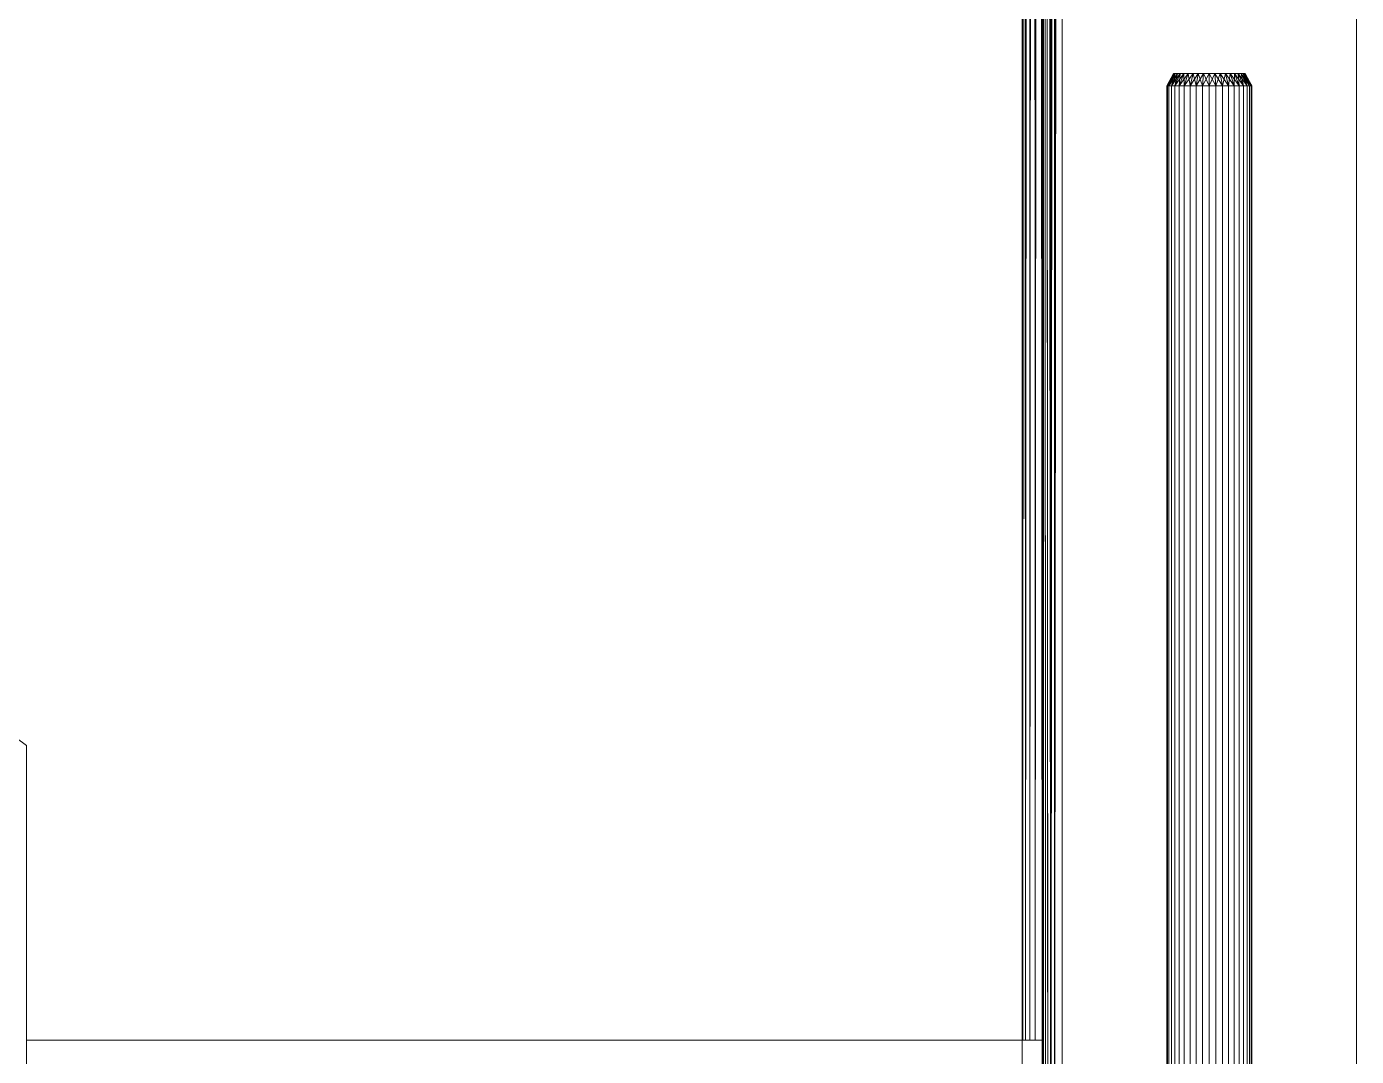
# Model space of a CAD drawing. Header units: centimetres. Extents: x -336 to 16318, y -437 to 1921.
# Drawn here: x 5815.16 to 5835.05, y 116.09 to 131.49 of the extents above; entities that cross this region are included whole.
import ezdxf

# ---------------------------------------------------------------- set-up
doc = ezdxf.new("R2010")
doc.units = ezdxf.units.CM
doc.layers.add('M-EQPM', color=7, linetype='Continuous', lineweight=9)

# ---------------------------------------------------------------- blocks, each defined once
blk = doc.blocks.new('EQ-07-003 - EQ-07-003_dwg_Agrupar_499-1581494-Section 6')
at = {"layer": 'M-EQPM', "color": 136, "true_color": 0x007f7f}
for p, q in [((5830.055, 228.798), (5830.061, 116.331)), ((5830.077, 228.798), (5830.061, 116.331)), ((5830.077, 228.798), (5830.1, 116.331)), ((5830.113, 228.798), (5830.1, 116.331)), ((5830.163, 228.798), (5830.1, 116.331)), ((5830.163, 228.798), (5830.163, 116.331)), ((5830.224, 228.798), (5830.163, 116.331)), ((5830.224, 228.798), (5830.246, 116.331)), ((5830.295, 228.798), (5830.246, 116.331)), ((5830.295, 228.798), (5830.348, 116.331)), ((5830.348, 228.798), (5830.348, 116.331)), ((5830.376, 228.798), (5830.348, 116.331)), ((5830.376, 228.798), (5830.354, 112.329)), ((5830.376, 228.798), (5830.371, 112.278)), ((5830.376, 228.798), (5830.399, 112.231)), ((5830.376, 228.798), (5830.436, 112.191)), ((5830.376, 228.798), (5830.48, 112.159)), ((5830.463, 228.798), (5830.48, 112.159)), ((5830.554, 228.798), (5830.48, 112.159)), ((5830.648, 228.798), (5830.532, 112.133)), ((5830.554, 228.798), (5830.532, 112.133)), ((5830.648, 228.798), (5830.648, 112.112)), ((5835.048, 200.507), (5835.048, 112.112)), ((5835.048, 200.507), (5835.048, 112.112)), ((5835.048, 200.507), (5835.048, 112.112)), ((5830.048, 167.942), (5830.048, 116.331)), ((5830.048, 167.942), (5830.061, 116.331)), ((5830.048, 167.942), (5830.048, 116.331)), ((5830.048, 167.942), (5830.061, 116.331)), ((5830.048, 116.331), (5815.165, 116.331)), ((5815.165, 116.331), (5830.048, 116.331)), ((5830.048, 116.331), (5815.165, 116.331)), ((5830.048, 112.382), (5830.048, 116.331)), ((5830.048, 116.331), (5830.048, 112.382)), ((5830.048, 116.331), (5830.348, 116.331)), ((5830.048, 116.331), (5830.048, 112.382)), ((5830.348, 116.331), (5830.048, 116.331)), ((5830.348, 116.331), (5830.348, 112.382)), ((5830.352, 112.382), (5830.348, 116.331))]:
    blk.add_line(p, q, dxfattribs=at)
at = {"layer": 'M-EQPM', "color": 136, "true_color": 0x007f7f, "flags": 128}
for points in [[(5830.048, 116.331), (5830.048, 167.942), (5830.061, 116.331), (5830.055, 228.798), (5830.048, 172.43)], [(5830.1, 116.331), (5830.163, 228.798), (5830.1, 116.331), (5830.113, 228.798), (5830.077, 228.798), (5830.061, 116.331)], [(5830.1, 116.331), (5830.077, 228.798), (5830.1, 116.331), (5830.113, 228.798), (5830.163, 228.798), (5830.163, 116.331)], [(5830.246, 116.331), (5830.224, 228.798), (5830.163, 116.331), (5830.224, 228.798), (5830.163, 228.798), (5830.163, 116.331)], [(5830.246, 116.331), (5830.295, 228.798), (5830.246, 116.331), (5830.224, 228.798), (5830.295, 228.798)], [(5830.295, 228.798), (5830.348, 116.331), (5830.376, 228.798), (5830.295, 228.798), (5830.348, 116.331)], [(5830.348, 116.331), (5830.376, 228.798), (5830.354, 112.329), (5830.371, 112.278), (5830.376, 228.798), (5830.371, 112.278), (5830.399, 112.231), (5830.376, 228.798), (5830.399, 112.231), (5830.436, 112.191), (5830.376, 228.798), (5830.436, 112.191), (5830.48, 112.159), (5830.376, 228.798), (5830.48, 112.159), (5830.463, 228.798), (5830.48, 112.159), (5830.554, 228.798), (5830.48, 112.159), (5830.532, 112.133), (5830.554, 228.798), (5830.648, 228.798)], [(5830.648, 228.798), (5830.532, 112.133), (5830.648, 228.798), (5830.648, 112.112), (5830.532, 112.133), (5830.554, 228.798), (5830.463, 228.798), (5830.376, 228.798), (5830.354, 112.329)], [(5830.648, 112.112), (5830.648, 228.798), (5832.048, 228.798), (5834.807, 226.322)], [(5830.048, 112.382), (5830.048, 116.331), (5830.048, 112.382), (5830.048, 112.34), (5830.048, 112.298), (5815.165, 112.298)], [(5830.554, 111.85), (5830.463, 111.87), (5830.376, 111.902), (5830.295, 111.946), (5830.224, 112.001), (5830.163, 112.065), (5830.113, 112.137), (5830.077, 112.215), (5830.055, 112.297), (5830.048, 112.382), (5830.048, 116.331), (5830.348, 116.331), (5830.348, 112.382), (5830.352, 112.34), (5830.363, 112.298), (5830.381, 112.259), (5830.381, 112.278), (5830.381, 112.298), (5830.381, 112.329), (5830.381, 112.34), (5830.363, 112.298), (5830.363, 112.329)]]:
    blk.add_lwpolyline(points, dxfattribs=at)
blk.add_lwpolyline([(5830.055, 228.798), (5830.077, 228.798), (5830.061, 116.331)], close=True, dxfattribs=at)
blk = doc.blocks.new('EQ-07-003 - EQ-07-003_dwg_Agrupar_730-1581506-Section 6')
at = {"layer": 'M-EQPM', "color": 136, "true_color": 0x007f7f}
for p, q in [((5832.32, 130.79), (5832.213, 130.606)), ((5832.213, 130.606), (5832.313, 130.79)), ((5832.339, 130.79), (5832.221, 130.606)), ((5832.221, 130.606), (5832.32, 130.79)), ((5832.313, 130.79), (5832.221, 130.606)), ((5832.221, 130.606), (5832.32, 130.79)), ((5832.371, 130.79), (5832.244, 130.606)), ((5832.244, 130.606), (5832.339, 130.79)), ((5832.32, 130.79), (5832.244, 130.606)), ((5832.244, 130.606), (5832.339, 130.79)), ((5832.415, 130.79), (5832.282, 130.606)), ((5832.282, 130.606), (5832.371, 130.79)), ((5832.339, 130.79), (5832.282, 130.606)), ((5832.282, 130.606), (5832.371, 130.79)), ((5832.32, 130.79), (5832.313, 130.79)), ((5832.313, 130.79), (5832.32, 130.79)), ((5832.339, 130.79), (5832.32, 130.79)), ((5832.32, 130.79), (5832.339, 130.79)), ((5832.47, 130.79), (5832.334, 130.606)), ((5832.334, 130.606), (5832.415, 130.79)), ((5832.371, 130.79), (5832.334, 130.606)), ((5832.334, 130.606), (5832.415, 130.79)), ((5832.371, 130.79), (5832.339, 130.79)), ((5832.339, 130.79), (5832.371, 130.79)), ((5832.415, 130.79), (5832.371, 130.79)), ((5832.371, 130.79), (5832.415, 130.79)), ((5832.533, 130.79), (5832.399, 130.606)), ((5832.399, 130.606), (5832.47, 130.79)), ((5832.415, 130.79), (5832.399, 130.606)), ((5832.399, 130.606), (5832.47, 130.79)), ((5832.47, 130.79), (5832.415, 130.79)), ((5832.415, 130.79), (5832.47, 130.79)), ((5832.533, 130.79), (5832.47, 130.79)), ((5832.47, 130.79), (5832.475, 130.606)), ((5832.47, 130.79), (5832.533, 130.79)), ((5832.605, 130.79), (5832.475, 130.606)), ((5832.475, 130.606), (5832.533, 130.79)), ((5832.475, 130.606), (5832.533, 130.79)), ((5832.605, 130.79), (5832.533, 130.79)), ((5832.533, 130.79), (5832.56, 130.606)), ((5832.533, 130.79), (5832.605, 130.79)), ((5832.683, 130.79), (5832.56, 130.606)), ((5832.56, 130.606), (5832.605, 130.79)), ((5832.56, 130.606), (5832.605, 130.79)), ((5832.683, 130.79), (5832.605, 130.79)), ((5832.605, 130.79), (5832.652, 130.606)), ((5832.605, 130.79), (5832.683, 130.79)), ((5832.764, 130.79), (5832.652, 130.606)), ((5832.652, 130.606), (5832.683, 130.79)), ((5832.652, 130.606), (5832.683, 130.79)), ((5832.764, 130.79), (5832.683, 130.79)), ((5832.683, 130.79), (5832.749, 130.606)), ((5832.683, 130.79), (5832.764, 130.79)), ((5832.848, 130.79), (5832.749, 130.606)), ((5832.749, 130.606), (5832.764, 130.79)), ((5832.749, 130.606), (5832.764, 130.79)), ((5832.848, 130.79), (5832.764, 130.79)), ((5832.848, 130.606), (5832.764, 130.79)), ((5832.764, 130.79), (5832.848, 130.79)), ((5832.932, 130.79), (5832.848, 130.606)), ((5832.932, 130.79), (5832.848, 130.79)), ((5832.848, 130.606), (5832.848, 130.79)), ((5832.848, 130.606), (5832.848, 130.79)), ((5832.947, 130.606), (5832.848, 130.79)), ((5832.848, 130.79), (5832.932, 130.79)), ((5832.947, 130.606), (5832.932, 130.79)), ((5833.013, 130.79), (5832.932, 130.79)), ((5832.947, 130.606), (5832.932, 130.79)), ((5832.932, 130.79), (5833.044, 130.606)), ((5832.932, 130.79), (5833.013, 130.79)), ((5832.947, 130.606), (5833.013, 130.79)), ((5833.044, 130.606), (5833.013, 130.79)), ((5833.091, 130.79), (5833.013, 130.79)), ((5833.044, 130.606), (5833.013, 130.79)), ((5833.013, 130.79), (5833.136, 130.606)), ((5833.013, 130.79), (5833.091, 130.79)), ((5833.044, 130.606), (5833.091, 130.79)), ((5833.136, 130.606), (5833.091, 130.79)), ((5833.162, 130.79), (5833.091, 130.79)), ((5833.136, 130.606), (5833.091, 130.79)), ((5833.091, 130.79), (5833.221, 130.606)), ((5833.091, 130.79), (5833.162, 130.79)), ((5833.136, 130.606), (5833.162, 130.79)), ((5833.221, 130.606), (5833.162, 130.79)), ((5833.226, 130.79), (5833.162, 130.79)), ((5833.221, 130.606), (5833.162, 130.79)), ((5833.162, 130.79), (5833.297, 130.606)), ((5833.162, 130.79), (5833.376, 130.79)), ((5833.221, 130.606), (5833.226, 130.79)), ((5833.297, 130.606), (5833.226, 130.79)), ((5833.281, 130.79), (5833.226, 130.79)), ((5833.297, 130.606), (5833.226, 130.79)), ((5833.362, 130.606), (5833.226, 130.79)), ((5833.226, 130.79), (5833.297, 130.606)), ((5833.281, 130.79), (5833.226, 130.79)), ((5833.362, 130.606), (5833.281, 130.79)), ((5833.297, 130.606), (5833.281, 130.79)), ((5833.281, 130.79), (5833.376, 130.79)), ((5833.362, 130.606), (5833.281, 130.79)), ((5833.414, 130.606), (5833.281, 130.79)), ((5833.281, 130.79), (5833.362, 130.606)), ((5833.414, 130.606), (5833.325, 130.79)), ((5833.362, 130.606), (5833.325, 130.79)), ((5833.414, 130.606), (5833.325, 130.79)), ((5833.452, 130.606), (5833.325, 130.79)), ((5833.325, 130.79), (5833.414, 130.606)), ((5833.452, 130.606), (5833.357, 130.79)), ((5833.414, 130.606), (5833.357, 130.79)), ((5833.452, 130.606), (5833.357, 130.79)), ((5833.475, 130.606), (5833.357, 130.79)), ((5833.357, 130.79), (5833.452, 130.606)), ((5833.475, 130.606), (5833.376, 130.79)), ((5833.483, 130.606), (5833.376, 130.79)), ((5833.452, 130.606), (5833.376, 130.79)), ((5833.475, 130.606), (5833.376, 130.79)), ((5833.376, 130.79), (5833.475, 130.606)), ((5833.383, 130.79), (5833.475, 130.606)), ((5833.383, 130.79), (5833.483, 130.606)), ((5832.213, 130.606), (5832.213, 112.112)), ((5832.221, 130.606), (5832.213, 130.606)), ((5832.213, 130.606), (5832.221, 130.606)), ((5832.213, 130.606), (5832.213, 112.112)), ((5832.244, 130.606), (5832.221, 130.606)), ((5832.221, 130.606), (5832.221, 112.112)), ((5832.282, 130.606), (5832.244, 130.606)), ((5832.244, 130.606), (5832.244, 112.112)), ((5832.334, 130.606), (5832.282, 130.606)), ((5832.282, 130.606), (5832.282, 112.112)), ((5832.399, 130.606), (5832.334, 130.606)), ((5832.334, 130.606), (5832.334, 112.112)), ((5832.475, 130.606), (5832.399, 130.606)), ((5832.399, 130.606), (5832.399, 112.112)), ((5832.56, 130.606), (5832.475, 130.606)), ((5832.475, 130.606), (5832.475, 112.112)), ((5832.652, 130.606), (5832.56, 130.606)), ((5832.56, 130.606), (5832.56, 112.112)), ((5832.749, 130.606), (5832.652, 130.606)), ((5832.652, 130.606), (5832.652, 112.112)), ((5832.848, 130.606), (5832.749, 130.606)), ((5832.749, 130.606), (5832.749, 112.112)), ((5832.947, 130.606), (5832.848, 130.606)), ((5832.848, 130.606), (5832.848, 112.112)), ((5833.044, 130.606), (5832.947, 130.606)), ((5832.947, 130.606), (5832.947, 112.112)), ((5833.136, 130.606), (5833.044, 130.606)), ((5833.044, 130.606), (5833.044, 112.112)), ((5833.221, 130.606), (5833.136, 130.606)), ((5833.136, 130.606), (5833.136, 112.112)), ((5833.297, 130.606), (5833.221, 130.606)), ((5833.221, 130.606), (5833.221, 112.112)), ((5833.362, 130.606), (5833.297, 130.606)), ((5833.297, 130.606), (5833.297, 112.112)), ((5833.414, 130.606), (5833.362, 130.606)), ((5833.362, 130.606), (5833.362, 112.112)), ((5833.452, 130.606), (5833.414, 130.606)), ((5833.414, 130.606), (5833.414, 112.112)), ((5833.475, 130.606), (5833.452, 130.606)), ((5833.452, 130.606), (5833.452, 112.112)), ((5833.475, 130.606), (5833.483, 130.606)), ((5833.475, 130.606), (5833.475, 112.112)), ((5833.483, 130.606), (5833.483, 112.112)), ((5833.483, 112.112), (5833.483, 130.606)), ((5833.483, 112.112), (5833.483, 130.606))]:
    blk.add_line(p, q, dxfattribs=at)
at = {"layer": 'M-EQPM', "color": 136, "true_color": 0x007f7f, "flags": 128}
for points in [[(5832.213, 130.606), (5832.221, 130.606), (5832.244, 130.606), (5832.282, 130.606), (5832.334, 130.606), (5832.399, 130.606), (5832.475, 130.606), (5832.56, 130.606), (5832.652, 130.606), (5832.749, 130.606), (5832.848, 130.606), (5832.947, 130.606), (5833.044, 130.606), (5833.136, 130.606), (5833.221, 130.606), (5833.297, 130.606), (5833.362, 130.606), (5833.414, 130.606), (5833.452, 130.606), (5833.475, 130.606), (5833.483, 130.606), (5833.383, 130.79)], [(5832.32, 130.79), (5832.313, 130.79), (5832.213, 130.606), (5832.213, 112.112)], [(5832.313, 130.79), (5832.32, 130.79), (5832.221, 130.606), (5832.244, 130.606)], [(5832.339, 130.79), (5832.32, 130.79), (5832.221, 130.606)], [(5832.32, 130.79), (5832.339, 130.79), (5832.244, 130.606), (5832.282, 130.606)], [(5832.371, 130.79), (5832.339, 130.79), (5832.244, 130.606)], [(5832.339, 130.79), (5832.371, 130.79), (5832.282, 130.606), (5832.282, 112.112)], [(5832.415, 130.79), (5832.371, 130.79), (5832.282, 130.606)], [(5832.371, 130.79), (5832.415, 130.79), (5832.334, 130.606), (5832.399, 130.606)], [(5832.47, 130.79), (5832.415, 130.79), (5832.334, 130.606)], [(5832.415, 130.79), (5832.47, 130.79), (5832.399, 130.606), (5832.399, 112.112)], [(5832.533, 130.79), (5832.47, 130.79), (5832.399, 130.606)], [(5832.47, 130.79), (5832.533, 130.79), (5832.475, 130.606), (5832.56, 130.606)], [(5832.605, 130.79), (5832.533, 130.79), (5832.475, 130.606)], [(5832.533, 130.79), (5832.605, 130.79), (5832.56, 130.606), (5832.652, 130.606)], [(5832.683, 130.79), (5832.605, 130.79), (5832.56, 130.606)], [(5832.605, 130.79), (5832.683, 130.79), (5832.652, 130.606), (5832.652, 112.112)], [(5832.764, 130.79), (5832.683, 130.79), (5832.652, 130.606)], [(5832.683, 130.79), (5832.764, 130.79), (5832.749, 130.606), (5832.848, 130.606)], [(5832.848, 130.79), (5832.764, 130.79), (5832.749, 130.606)], [(5832.764, 130.79), (5832.848, 130.79), (5832.848, 130.606), (5832.848, 112.112)], [(5832.848, 130.79), (5832.932, 130.79), (5832.947, 130.606), (5833.044, 130.606)], [(5832.932, 130.79), (5832.848, 130.79), (5832.848, 130.606)], [(5832.932, 130.79), (5833.013, 130.79), (5833.044, 130.606), (5833.136, 130.606)], [(5833.013, 130.79), (5832.932, 130.79), (5832.947, 130.606)], [(5833.013, 130.79), (5833.091, 130.79), (5833.136, 130.606), (5833.136, 112.112)], [(5833.091, 130.79), (5833.013, 130.79), (5833.044, 130.606)], [(5833.091, 130.79), (5833.162, 130.79), (5833.221, 130.606), (5833.297, 130.606)], [(5833.162, 130.79), (5833.091, 130.79), (5833.136, 130.606)], [(5833.221, 130.606), (5833.162, 130.79), (5833.226, 130.79), (5833.281, 130.79), (5833.325, 130.79), (5833.357, 130.79), (5833.376, 130.79), (5833.383, 130.79), (5833.376, 130.79), (5833.357, 130.79), (5833.325, 130.79), (5833.281, 130.79), (5833.362, 130.606), (5833.414, 130.606)], [(5833.162, 130.79), (5833.226, 130.79), (5833.297, 130.606), (5833.297, 112.112)], [(5833.325, 130.79), (5833.414, 130.606), (5833.452, 130.606)], [(5833.357, 130.79), (5833.452, 130.606), (5833.452, 112.112)], [(5833.376, 130.79), (5833.475, 130.606), (5833.483, 130.606)], [(5832.282, 112.112), (5832.282, 130.606), (5832.334, 130.606)], [(5832.399, 112.112), (5832.399, 130.606), (5832.475, 130.606)], [(5832.652, 112.112), (5832.652, 130.606), (5832.749, 130.606)], [(5832.848, 112.112), (5832.848, 130.606), (5832.947, 130.606)], [(5833.136, 112.112), (5833.136, 130.606), (5833.221, 130.606)], [(5833.297, 112.112), (5833.297, 130.606), (5833.362, 130.606)], [(5833.452, 112.112), (5833.452, 130.606), (5833.475, 130.606)]]:
    blk.add_lwpolyline(points, dxfattribs=at)
for points in [[(5832.221, 112.112), (5832.221, 130.606)], [(5832.244, 112.112), (5832.244, 130.606)], [(5832.334, 112.112), (5832.334, 130.606)], [(5832.475, 112.112), (5832.475, 130.606)], [(5832.56, 112.112), (5832.56, 130.606)], [(5832.749, 112.112), (5832.749, 130.606)], [(5832.947, 112.112), (5832.947, 130.606)], [(5833.044, 112.112), (5833.044, 130.606)], [(5833.221, 112.112), (5833.221, 130.606)], [(5833.362, 112.112), (5833.362, 130.606)], [(5833.414, 112.112), (5833.414, 130.606)], [(5833.475, 112.112), (5833.475, 130.606)]]:
    blk.add_lwpolyline(points, close=True, dxfattribs=at)
blk = doc.blocks.new('EQ-07-003 - EQ-07-003_dwg_Agrupar_558-1581517-Section 6')
for name in ['EQ-07-003 - EQ-07-003_dwg_Agrupar_499-1581494-Section 6', 'EQ-07-003 - EQ-07-003_dwg_Agrupar_730-1581506-Section 6']:
    blk.add_blockref(name, (0, 0))
blk = doc.blocks.new('EQ-07-003 - EQ-07-003_dwg-1581493-Section 6')
blk.add_blockref('EQ-07-003 - EQ-07-003_dwg_Agrupar_558-1581517-Section 6', (0, 0))
blk = doc.blocks.new('EQ-07-003 - EQ-07-003-1581520-Section 6')
blk.add_blockref('EQ-07-003 - EQ-07-003_dwg-1581493-Section 6', (0, 0))
blk = doc.blocks.new('EQ-07-009 - EQ-07-009_dwg_Agrupar_772-1586792-Section 6')
at = {"layer": 'M-EQPM', "color": 136, "true_color": 0x007f7f}
for p in [(5810.165, 124.438), (5815.165, 110.378)]:
    blk.add_line(p, (5815.165, 120.738), dxfattribs=at)
blk = doc.blocks.new('EQ-07-009 - EQ-07-009_dwg-1586791-Section 6')
blk.add_blockref('EQ-07-009 - EQ-07-009_dwg_Agrupar_772-1586792-Section 6', (0, 0))
blk = doc.blocks.new('EQ-07-009 - EQ-07-009-1586804-Section 6')
blk.add_blockref('EQ-07-009 - EQ-07-009_dwg-1586791-Section 6', (0, 0))
blk = doc.blocks.new('PQ_RVR_MEP-01_ZZ_ZZ_MO_T_A_rvt-1-Section 6')
at = {"layer": 'M-EQPM', "color": 7, "lineweight": 9, "true_color": 0xffffff}
for name in ['EQ-07-003 - EQ-07-003-1581520-Section 6', 'EQ-07-009 - EQ-07-009-1586804-Section 6']:
    blk.add_blockref(name, (0, 0), dxfattribs=at)

msp = doc.modelspace()

# ---------------------------------------------------------------- block references
at = {"lineweight": 5}
msp.add_blockref('PQ_RVR_MEP-01_ZZ_ZZ_MO_T_A_rvt-1-Section 6', (0, 0), dxfattribs=at)

doc.saveas('drawing.dxf')
